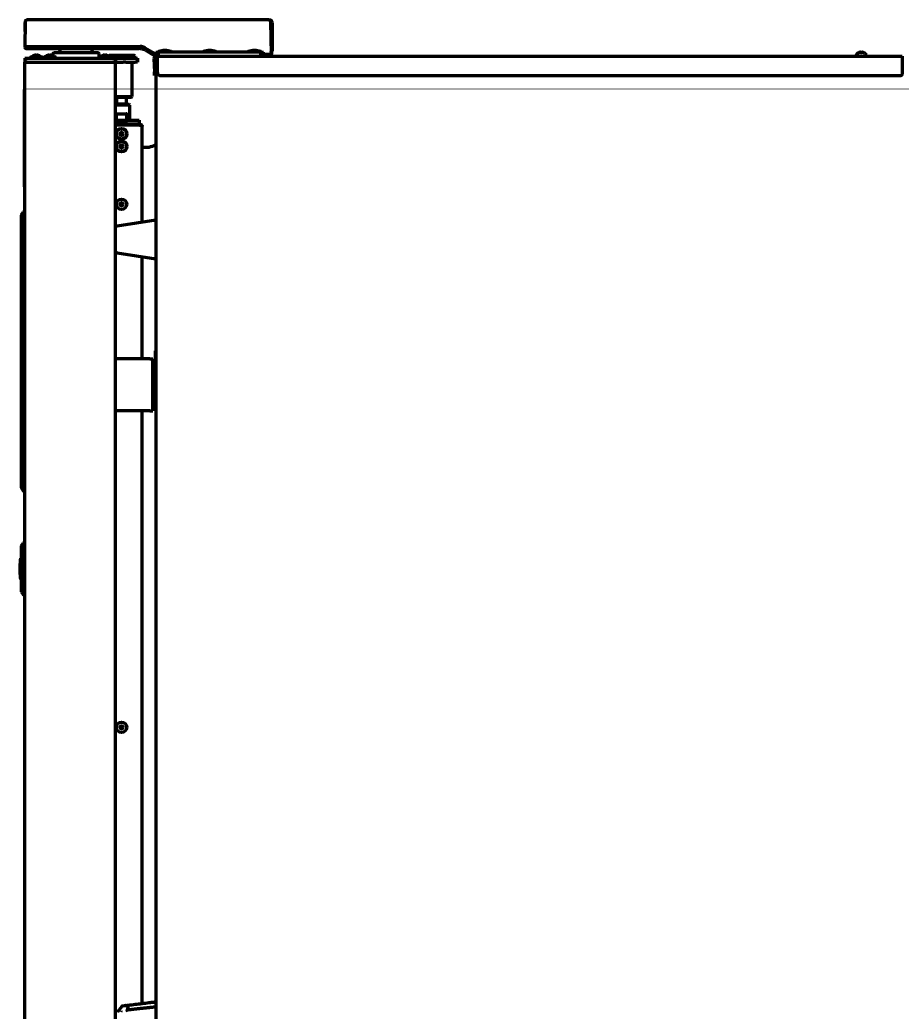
# Model space of a CAD drawing. Header units: inches. Extents: x -3022 to 7311, y 343 to 5680.
# Drawn here: x 862 to 1542, y 3187 to 3952 of the extents above; entities that cross this region are included whole.
import ezdxf

# ---------------------------------------------------------------- set-up
doc = ezdxf.new("R2010")
doc.units = ezdxf.units.IN

msp = doc.modelspace()

# ---------------------------------------------------------------- linework, layer by layer
at = {"linetype": 'Continuous', "lineweight": 70}
for p, q in [((866.48, 3950.02), (866.16, 3931.29)), ((866.36, 3949.79), (866.36, 3942.75)), ((955.02, 3951.79), (868.28, 3951.79)), ((959.01, 3951.79), (955.02, 3951.79)), ((965.69, 3951.79), (959.01, 3951.79)), ((969.7, 3951.79), (965.69, 3951.79)), ((1053.93, 3951.79), (969.7, 3951.79)), ((1056.16, 3925.29), (1055.73, 3950.02)), ((1055.96, 3949.79), (1055.96, 3936.75)), ((1056.76, 3949.79), (1056.76, 3929.54)), ((866.16, 3931.29), (866.17, 3930.77)), ((866.16, 3931.29), (867.16, 3931.29)), ((867.16, 3931.29), (955.02, 3931.29)), ((867.17, 3929.79), (954.09, 3929.79)), ((959.02, 3930.22), (965.7, 3926.36)), ((1056.76, 3929.54), (1056.76, 3927.54)), ((866.16, 3922.3), (868.16, 3922.3)), ((866.16, 3922.3), (866.16, 3919.3)), ((868.16, 3922.3), (934.16, 3922.3)), ((870.66, 3922.9), (870.66, 3922.7)), ((871.06, 3923.3), (879.26, 3923.3)), ((873.28, 3924.29), (873.28, 3924.27)), ((874.78, 3924.27), (874.78, 3924.67)), ((875.53, 3924.67), (875.53, 3924.27)), ((877.03, 3924.29), (877.03, 3924.27)), ((879.66, 3922.7), (879.66, 3922.9)), ((880.91, 3922.9), (880.91, 3922.7)), ((881.31, 3923.3), (889.51, 3923.3)), ((883.53, 3924.29), (883.53, 3924.27)), ((885.03, 3924.27), (885.03, 3924.67)), ((885.78, 3924.67), (885.78, 3924.27)), ((887.28, 3924.29), (887.28, 3924.27)), ((887.71, 3925.31), (887.69, 3924.02)), ((914.13, 3926.3), (888.71, 3926.3)), ((889.91, 3922.7), (889.91, 3922.9)), ((893.71, 3926.84), (893.72, 3926.3)), ((922.61, 3926.3), (914.13, 3926.3)), ((917.6, 3926.3), (917.61, 3926.84)), ((923.41, 3922.9), (923.41, 3922.7)), ((923.64, 3923.26), (923.61, 3925.31)), ((923.81, 3923.3), (932.01, 3923.3)), ((926.03, 3924.29), (926.03, 3924.27)), ((927.53, 3924.27), (927.53, 3924.67)), ((928.28, 3924.67), (928.28, 3924.27)), ((929.78, 3924.29), (929.78, 3924.27)), ((931.16, 3924.3), (930.91, 3924.05)), ((930.91, 3924.05), (930.91, 3923.3)), ((950.91, 3924.05), (930.91, 3924.05)), ((940.91, 3924.3), (931.16, 3924.3)), ((932.38, 3922.55), (950.91, 3922.55)), ((932.41, 3922.7), (932.41, 3922.9)), ((934.16, 3922.3), (936.16, 3922.3)), ((936.16, 3922.3), (942.09, 3922.3)), ((936.16, 3922.3), (936.16, 3919.3)), ((950.66, 3924.3), (940.91, 3924.3)), ((942.09, 3922.3), (944.09, 3922.3)), ((944.09, 3922.3), (951.16, 3922.3)), ((950.91, 3924.05), (950.66, 3924.3)), ((950.66, 3922.3), (950.91, 3922.55)), ((950.91, 3922.55), (950.91, 3924.05)), ((951.16, 3922.3), (953.16, 3922.3)), ((953.16, 3922.3), (953.16, 3919.3)), ((959.09, 3928.45), (965.21, 3924.91)), ((965.21, 3924.91), (966.46, 3924.19)), ((967.16, 3923.79), (967.16, 3926.79)), ((967.16, 3926.79), (969.16, 3926.79)), ((967.73, 3923.79), (967.16, 3923.79)), ((968.16, 3923.79), (967.73, 3923.79)), ((968.16, 3922.79), (967.73, 3922.79)), ((968.16, 3923.79), (1542.12, 3923.79)), ((968.16, 3923.79), (968.16, 3921.69)), ((969.16, 3927.17), (969.16, 3926.79)), ((1048.16, 3926.79), (969.16, 3926.79)), ((969.16, 3923.79), (969.16, 3926.79)), ((979.16, 3926.79), (979.16, 3927.17)), ((1003.66, 3927.17), (1003.66, 3926.79)), ((1013.66, 3926.79), (1013.66, 3927.17)), ((1038.16, 3927.17), (1038.16, 3926.79)), ((1048.16, 3926.79), (1048.16, 3927.17)), ((1048.16, 3926.79), (1050.16, 3926.79)), ((1048.16, 3923.79), (1048.16, 3926.79)), ((1050.16, 3923.79), (1050.16, 3926.79)), ((1050.16, 3925.29), (1055.16, 3925.29)), ((1056.16, 3925.29), (1055.16, 3925.29)), ((1056.12, 3927.54), (1056.76, 3927.54)), ((1056.16, 3926.29), (1056.14, 3927.54)), ((1056.15, 3924.77), (1056.16, 3925.29)), ((1056.15, 3924.77), (1056.16, 3925.29)), ((1056.16, 3927.06), (1056.16, 3926.29)), ((1056.16, 3926.28), (1056.16, 3926.29)), ((1056.16, 3925.29), (1056.16, 3925.29)), ((1506.62, 3924.39), (1506.62, 3924.19)), ((1508.32, 3926.24), (1508.32, 3926.27)), ((1512.92, 3926.27), (1512.92, 3926.24)), ((1514.62, 3924.19), (1514.62, 3924.39)), ((1542.12, 3923.79), (1542.12, 3921.69)), ((1542.12, 3922.69), (1542.15, 3922.69)), ((866.16, 3919.3), (866.16, 3919.29)), ((868.16, 3919.3), (866.16, 3919.3)), ((866.16, 3919.3), (868.16, 3919.3)), ((866.16, 2271.3), (866.16, 3919.3)), ((868.16, 3919.3), (934.16, 3919.3)), ((936.16, 3919.3), (934.16, 3919.3)), ((934.16, 3919.3), (936.16, 3919.3)), ((936.16, 3919.3), (942.09, 3919.3)), ((936.16, 2281.3), (936.16, 3919.3)), ((944.09, 3919.3), (942.09, 3919.3)), ((944.09, 3919.3), (951.16, 3919.3)), ((948.91, 3892.8), (948.91, 3919.3)), ((953.16, 3919.3), (951.16, 3919.3)), ((965.73, 3921.72), (966.08, 3911.8)), ((966.73, 3921.76), (967.08, 3911.83)), ((967.16, 3920.69), (967.16, 3920.74)), ((968.16, 3920.69), (967.16, 3920.69)), ((967.16, 3920.69), (967.16, 2255.49)), ((968.16, 3921.69), (968.16, 3911.79)), ((1542.12, 3921.69), (1542.12, 3909.79)), ((966.18, 3908.8), (966.08, 3911.8)), ((967.16, 3908.84), (966.18, 3908.8)), ((967.08, 3911.83), (967.16, 3909.49)), ((971.16, 3908.79), (1541.12, 3908.79)), ((866.16, 3898.15), (865.98, 3898.15)), ((936.16, 3892.8), (948.91, 3892.8)), ((936.16, 3892.3), (948.41, 3892.3)), ((936.81, 3892.3), (936.81, 3886.95)), ((944.61, 3886.95), (944.61, 3892.3)), ((948.41, 3892.3), (948.91, 3892.8)), ((940.71, 3886.45), (936.16, 3886.45)), ((940.71, 3885.95), (936.16, 3885.95)), ((936.81, 3886.95), (936.31, 3886.45)), ((940.71, 3886.95), (936.81, 3886.95)), ((944.61, 3886.95), (940.71, 3886.95)), ((946.71, 3886.45), (940.71, 3886.45)), ((947.21, 3885.95), (940.71, 3885.95)), ((945.11, 3886.45), (944.61, 3886.95)), ((947.21, 3885.95), (946.71, 3886.45)), ((947.21, 3874.45), (947.21, 3885.95)), ((936.56, 3878.95), (936.56, 3874.65)), ((937.06, 3879.45), (940.71, 3879.45)), ((940.71, 3879.45), (944.36, 3879.45)), ((944.86, 3874.65), (944.86, 3878.95)), ((866.16, 3874.48), (865.98, 3874.48)), ((866.16, 3874.47), (865.98, 3874.47)), ((866.16, 3874.47), (865.98, 3874.47)), ((866.16, 3874.46), (865.98, 3874.46)), ((866.16, 3874.45), (865.98, 3874.45)), ((866.16, 3874.39), (865.98, 3874.39)), ((866.16, 3874.38), (865.98, 3874.38)), ((866.16, 3874.38), (865.98, 3874.38)), ((865.98, 3868.3), (866.16, 3868.3)), ((866.16, 3871.68), (866.06, 3871.68)), ((936.16, 3874.45), (952.21, 3874.45)), ((954.21, 3871.45), (936.16, 3871.45)), ((953.94, 3870.65), (936.16, 3870.65)), ((938.01, 3872.85), (943.41, 3872.85)), ((952.21, 3874.45), (954.21, 3874.45)), ((954.5, 3870.65), (953.96, 3870.65)), ((954.21, 3874.45), (954.21, 3871.45)), ((956.65, 3796.02), (956.65, 3869.35)), ((866.16, 3865.56), (866.06, 3865.56)), ((866.16, 3860.65), (866.06, 3860.65)), ((865.98, 3846.88), (866.16, 3846.88)), ((865.98, 3846.87), (866.16, 3846.87)), ((865.98, 3846.86), (866.16, 3846.86)), ((865.98, 3823.23), (866.16, 3823.23)), ((863.66, 3799.8), (863.66, 3801.44)), ((863.66, 3592.8), (863.66, 3799.8)), ((863.74, 3801.72), (865.01, 3803.58)), ((866.16, 3803.8), (865.42, 3803.8)), ((937.34, 3792.97), (967.16, 3797.69)), ((937.34, 3772.41), (967.16, 3767.69)), ((956.65, 3690.68), (956.65, 3769.35)), ((966.86, 3656.79), (966.86, 3696.79)), ((967.16, 3696.79), (966.86, 3696.79)), ((962.64, 3690.7), (936.16, 3690.7)), ((962.64, 3690.7), (964.84, 3690.7)), ((964.84, 3650.7), (964.84, 3690.7)), ((967.16, 3656.79), (966.86, 3656.79)), ((962.64, 3650.7), (936.16, 3650.7)), ((956.65, 3194.01), (956.65, 3650.68)), ((962.64, 3650.7), (964.84, 3650.7)), ((863.66, 3591.15), (863.66, 3592.8)), ((863.74, 3590.87), (865.01, 3589.01)), ((866.16, 3588.8), (865.42, 3588.8)), ((863.74, 3546.72), (865.01, 3548.58)), ((865.42, 3548.8), (866.16, 3548.8)), ((863.66, 3544.55), (863.66, 3546.44)), ((863.66, 3513.05), (863.66, 3544.55)), ((862.41, 3532.11), (862.41, 3525.48)), ((862.66, 3536.05), (862.66, 3528.8)), ((863.16, 3536.3), (862.91, 3536.3)), ((862.66, 3528.8), (862.66, 3521.55)), ((862.91, 3521.3), (863.16, 3521.3)), ((863.66, 3511.15), (863.66, 3513.05)), ((863.74, 3510.87), (865.01, 3509.01)), ((865.42, 3508.8), (866.16, 3508.8)), ((940.89, 3191.77), (937.87, 3187.91)), ((941.55, 3192.15), (943.69, 3192.41)), ((945.93, 3192.39), (944.97, 3188.83)), ((966.72, 3191.21), (967.16, 3191.26))]:
    msp.add_line(p, q, dxfattribs=at)
for centre, radius in [((940.71, 3863.95), 4.25), ((940.71, 3863.95), 4), ((940.71, 3863.95), 1.25), ((940.71, 3863.95), 1.15), ((940.71, 3854.25), 4.25), ((940.71, 3854.25), 4), ((940.71, 3854.25), 1.25), ((940.71, 3854.25), 1.15), ((940.71, 3809.75), 4), ((940.71, 3809.75), 1.25), ((940.71, 3809.75), 1.15), ((940.71, 3406.75), 4), ((940.71, 3406.75), 1.25), ((940.71, 3406.75), 1.15)]:
    msp.add_circle(centre, radius, dxfattribs=at)
for centre, radius, start, end in [((868.28, 3949.99), 1.8, 90, 179), ((1053.93, 3949.99), 1.8, 1, 90), ((1054.96, 3949.79), 1.8, 0, 90), ((867.17, 3930.79), 1, 181, 270), ((890.71, 3926.79), 3, 1, 90), ((920.61, 3926.79), 3, 90, 179), ((871.06, 3922.9), 0.4, 90, 180), ((871.06, 3922.7), 0.4, 180, 270), ((875.16, 3921.05), 3.75, 120, 143.1301), ((875.16, 3921.05), 3.73, 103.56267, 120.16679), ((875.16, 3921.05), 3.25, 83.36926, 96.63074), ((875.16, 3921.05), 3.73, 59.83321, 76.43733), ((875.16, 3921.05), 3.75, 36.8699, 60), ((879.26, 3922.9), 0.4, 0, 90), ((879.26, 3922.7), 0.4, 270, 0), ((881.31, 3922.9), 0.4, 90, 180), ((881.31, 3922.7), 0.4, 180, 270), ((885.41, 3921.05), 3.75, 120, 143.1301), ((885.41, 3921.05), 3.73, 103.56267, 120.16679), ((885.41, 3921.05), 3.25, 83.36926, 96.63074), ((885.41, 3921.05), 3.73, 59.83321, 76.43733), ((885.41, 3921.05), 3.75, 36.8699, 60), ((888.71, 3925.3), 1, 90, 179), ((889.51, 3922.9), 0.4, 0, 90), ((889.51, 3922.7), 0.4, 270, 0), ((922.61, 3925.3), 1, 1, 90), ((923.15, 3922.8), 0.5, 270, 314.63266), ((923.81, 3922.9), 0.4, 90, 180), ((923.81, 3922.7), 0.4, 180, 270), ((927.91, 3921.05), 3.75, 120, 143.1301), ((927.91, 3921.05), 3.73, 103.56267, 120.16679), ((927.91, 3921.05), 3.25, 83.36926, 96.63074), ((927.91, 3921.05), 3.73, 59.83321, 76.43733), ((927.91, 3921.05), 3.75, 36.8699, 60), ((932.01, 3922.9), 0.4, 0, 90), ((932.01, 3922.7), 0.4, 270, 0), ((967.73, 3921.79), 2, 90, 182), ((967.73, 3921.79), 1, 90, 182), ((969.16, 3920.74), 2, 120.00094, 180), ((969.46, 3927.17), 0.3, 107.39077, 180), ((974.16, 3912.17), 16.03, 72.60923, 107.39077), ((978.86, 3927.17), 0.3, 0, 72.60923), ((1003.96, 3927.17), 0.3, 107.39077, 180), ((1008.66, 3912.17), 16.03, 72.60923, 107.39077), ((1013.36, 3927.17), 0.3, 0, 72.60923), ((1038.46, 3927.17), 0.3, 107.39077, 180), ((1043.16, 3912.17), 16.03, 72.60923, 107.39077), ((1047.86, 3927.17), 0.3, 0, 72.60923), ((1055.15, 3924.79), 1, 270, 359), ((1507.02, 3924.39), 0.4, 149.69882, 180), ((1507.02, 3924.19), 0.4, 180, 270), ((1510.82, 3922.17), 4.8, 121.58373, 149.69882), ((1510.62, 3922.49), 3.78, 90.00345, 97.60407), ((1510.62, 3922.49), 3.78, 82.39595, 89.99653), ((1510.42, 3922.17), 4.8, 30.30118, 58.41865), ((1514.22, 3924.19), 0.4, 270, 0), ((1514.22, 3924.39), 0.4, 0, 30.30118), ((937.06, 3878.95), 0.5, 90, 180), ((944.36, 3878.95), 0.5, 0, 90), ((936.76, 3874.65), 0.2, 180, 270), ((938.01, 3871.55), 1.3, 90, 174.78409), ((936.91, 3871.65), 0.2, 174.78409, 270), ((943.41, 3871.55), 1.3, 5.21591, 90), ((944.5, 3871.65), 0.2, 270, 5.21591), ((944.66, 3874.65), 0.2, 270, 0), ((953.94, 3866.65), 4, 76.89634, 90), ((959.91, 3867.34), 13.69, 256.22128, 301.95931), ((864.16, 3801.44), 0.5, 145.71312, 180), ((865.42, 3803.3), 0.5, 90, 145.71312), ((937.66, 3790.99), 2, 99, 138.59128), ((937.66, 3774.39), 2, 221.40872, 261), ((864.16, 3591.15), 0.5, 180, 214.28688), ((865.42, 3589.3), 0.5, 214.28688, 270), ((865.42, 3548.3), 0.5, 90, 145.71312), ((864.16, 3546.44), 0.5, 145.71312, 180), ((862.91, 3536.05), 0.25, 90, 180), ((863.16, 3536.8), 0.5, 270, 0), ((862.91, 3521.55), 0.25, 180, 270), ((863.16, 3520.8), 0.5, 0, 90), ((864.16, 3511.15), 0.5, 180, 214.28688), ((865.42, 3509.3), 0.5, 214.28688, 270), ((941.67, 3191.16), 1, 97, 142)]:
    msp.add_arc(centre, radius, start, end, dxfattribs=at)
for centre, major_axis, ratio, start_param, end_param in [((954.09, 3919.79), (0, 10), 1, 6.197847, 6.283185), ((955.12, -19330.54), (0, 23261.84), 0.017452, 6.273577, 6.283427), ((874.53, 3921.05), (0, -3.64), 0.707107, 3.044426, 3.23876), ((875.78, 3921.05), (0, 3.64), 0.707107, 6.186018, 6.380352), ((884.78, 3921.05), (0, -3.64), 0.707107, 3.044426, 3.23876), ((886.03, 3921.05), (0, 3.64), 0.707107, 6.186018, 6.380352), ((927.28, 3921.05), (0, -3.64), 0.707107, 3.044426, 3.23876), ((928.53, 3921.05), (0, 3.64), 0.707107, 6.186018, 6.380352), ((954.09, 3919.79), (-8.81, 4.73), 1, 4.681794, 4.738842), ((1089.82, 2002.05), (-33.6, 1928.5), 0.001054, 0.053768, 0.060437), ((1089.18, 2038.84), (-32.96, 1891.68), 0.001054, 0.053972, 0.060425), ((971.16, 3911.79), (3, 0), 0.99863, 3.141593, 4.712389), ((1541.12, 3909.79), (1, 0), 0.99863, 4.712389, 6.283185), ((938.66, 3187.3), (-0.123, 0.992), 1, 0.783816, 1.428925), ((941.28, 3187.62), (0.12, -0.993), 0.961409, 3.928968, 4.596933)]:
    msp.add_ellipse(centre, major_axis=major_axis, ratio=ratio, start_param=start_param, end_param=end_param, dxfattribs=at)
for points, knots in [([(954.94, 3929.76), (955.26, 3929.73), (955.57, 3929.69), (956.2, 3929.57), (956.81, 3929.43), (957.41, 3929.23), (958.01, 3929), (958.3, 3928.87), (958.58, 3928.72)], [0, 0, 0, 0, 0.25, 0.25, 0.5, 0.75, 0.75, 1, 1, 1, 1]), ([(965.7, 3926.37), (966.01, 3926.2), (966.33, 3926.05), (966.8, 3925.85), (966.96, 3925.79), (967.12, 3925.73)], [0, 0, 0, 0, 0.670691, 0.670691, 1, 1, 1, 1]), ([(966.46, 3924.19), (966.52, 3924.16), (966.58, 3924.13), (966.69, 3924.07), (966.75, 3924.05), (966.93, 3923.97), (967.04, 3923.93), (967.15, 3923.9)], [0, 0, 0, 0, 0.260977, 0.260977, 0.521955, 0.521955, 1, 1, 1, 1]), ([(1056.12, 3927.5), (1056.12, 3927.49), (1056.12, 3927.47), (1056.12, 3927.41), (1056.12, 3927.32), (1056.12, 3927.24), (1056.12, 3927.21)], [0, 0, 0, 0, 0.093844, 0.093844, 0.546922, 1, 1, 1, 1]), ([(1056.16, 3926.29), (1056.16, 3926.22), (1056.16, 3926.15), (1056.16, 3926.02), (1056.16, 3925.96), (1056.16, 3925.87), (1056.16, 3925.84), (1056.16, 3925.78), (1056.16, 3925.75), (1056.16, 3925.67), (1056.16, 3925.61), (1056.16, 3925.52), (1056.16, 3925.48), (1056.16, 3925.42), (1056.16, 3925.4), (1056.16, 3925.38), (1056.16, 3925.37), (1056.16, 3925.36), (1056.16, 3925.35), (1056.16, 3925.32), (1056.16, 3925.3), (1056.16, 3925.29), (1056.16, 3925.29), (1056.16, 3925.29), (1056.16, 3925.3), (1056.16, 3925.3)], [0, 0, 0, 0, 0.125, 0.125, 0.25, 0.25, 0.3125, 0.3125, 0.375, 0.375, 0.5, 0.5, 0.625, 0.625, 0.6875, 0.6875, 0.71875, 0.71875, 0.75, 0.75, 0.875, 0.875, 0.9375, 0.9375, 1, 1, 1, 1]), ([(1510.12, 3926.24), (1510.12, 3926.36), (1510.12, 3926.47), (1510.12, 3926.61), (1510.12, 3926.65), (1510.12, 3926.72), (1510.12, 3926.76), (1510.12, 3926.79)], [0, 0, 0, 0, 0.5, 0.5, 0.75, 0.75, 1, 1, 1, 1]), ([(1512.92, 3926.24), (1512.72, 3926.36), (1512.51, 3926.47), (1512.18, 3926.61), (1512.07, 3926.65), (1511.85, 3926.72), (1511.74, 3926.76), (1511.62, 3926.79)], [0, 0, 0, 0, 0.5, 0.5, 0.75, 0.75, 1, 1, 1, 1]), ([(954.85, 3871.45), (954.85, 3871.45), (954.87, 3871.45), (954.89, 3871.44), (954.91, 3871.44), (954.93, 3871.44), (954.96, 3871.44), (954.98, 3871.44), (955, 3871.44), (955.02, 3871.44), (955.04, 3871.43), (955.06, 3871.43), (955.08, 3871.43), (955.11, 3871.43), (955.13, 3871.42), (955.15, 3871.42), (955.17, 3871.42), (955.19, 3871.41), (955.21, 3871.41), (955.23, 3871.4), (955.26, 3871.4), (955.28, 3871.39), (955.3, 3871.39), (955.32, 3871.38), (955.34, 3871.38), (955.36, 3871.37), (955.38, 3871.36), (955.4, 3871.36), (955.42, 3871.35), (955.44, 3871.34), (955.46, 3871.34), (955.48, 3871.33), (955.55, 3871.3), (955.67, 3871.25), (955.81, 3871.17), (955.95, 3871.07), (956.08, 3870.96), (956.2, 3870.84), (956.3, 3870.71), (956.4, 3870.56), (956.46, 3870.45), (956.49, 3870.37), (956.51, 3870.33), (956.53, 3870.29), (956.54, 3870.24), (956.56, 3870.2), (956.57, 3870.16), (956.58, 3870.12), (956.59, 3870.08), (956.6, 3870.04), (956.61, 3870), (956.62, 3869.95), (956.63, 3869.91), (956.63, 3869.87), (956.64, 3869.83), (956.64, 3869.8), (956.64, 3869.77), (956.64, 3869.76)], [0, 0, 0, 0, 0.007484, 0.014972, 0.022464, 0.029959, 0.037458, 0.044961, 0.052467, 0.059978, 0.067492, 0.075011, 0.082534, 0.09006, 0.097592, 0.105127, 0.112667, 0.120211, 0.12776, 0.135313, 0.142871, 0.150434, 0.158001, 0.165574, 0.173151, 0.180733, 0.188321, 0.195913, 0.20351, 0.211113, 0.218721, 0.226335, 0.233954, 0.295902, 0.356772, 0.416603, 0.475435, 0.53847, 0.601717, 0.665229, 0.729059, 0.746829, 0.764482, 0.782018, 0.79944, 0.816747, 0.833943, 0.851027, 0.868001, 0.884866, 0.901624, 0.918277, 0.934825, 0.951269, 0.967612, 0.983856, 1, 1, 1, 1]), ([(955.48, 3870.42), (955.47, 3870.43), (955.42, 3870.47), (955.34, 3870.51), (955.28, 3870.55), (955.24, 3870.57), (955.23, 3870.57), (955.21, 3870.58), (955.2, 3870.58), (955.19, 3870.59), (955.17, 3870.59), (955.16, 3870.6), (955.14, 3870.6), (955.13, 3870.6), (955.12, 3870.61), (955.1, 3870.61), (955.09, 3870.62), (955.08, 3870.62), (955.06, 3870.62), (955.05, 3870.63), (955.03, 3870.63), (955.02, 3870.63), (955, 3870.63), (954.99, 3870.64), (954.98, 3870.64), (954.96, 3870.64), (954.95, 3870.64), (954.93, 3870.64), (954.92, 3870.64), (954.9, 3870.64), (954.89, 3870.64), (954.88, 3870.65), (954.86, 3870.65), (954.85, 3870.65), (954.85, 3870.65)], [0, 0, 0, 0, 0.110197, 0.261293, 0.412933, 0.43372, 0.454462, 0.47516, 0.495815, 0.516427, 0.536997, 0.557525, 0.578013, 0.59846, 0.618868, 0.639237, 0.659567, 0.679861, 0.700117, 0.720337, 0.740522, 0.760671, 0.780787, 0.800869, 0.820918, 0.840935, 0.860921, 0.880876, 0.900801, 0.920696, 0.940564, 0.960403, 0.980215, 1, 1, 1, 1]), ([(956.64, 3869.47), (956.64, 3869.48), (956.64, 3869.49), (956.64, 3869.5), (956.64, 3869.52), (956.64, 3869.53), (956.63, 3869.55), (956.63, 3869.56), (956.63, 3869.57), (956.63, 3869.59), (956.62, 3869.6), (956.62, 3869.62), (956.61, 3869.63), (956.61, 3869.64), (956.6, 3869.66), (956.6, 3869.67), (956.59, 3869.68), (956.59, 3869.7), (956.58, 3869.71), (956.58, 3869.72), (956.57, 3869.74), (956.56, 3869.75), (956.56, 3869.76), (956.55, 3869.78), (956.54, 3869.79), (956.54, 3869.8), (956.53, 3869.81), (956.52, 3869.83), (956.51, 3869.84), (956.5, 3869.85), (956.49, 3869.86), (956.48, 3869.88), (956.47, 3869.89), (956.46, 3869.9), (956.45, 3869.91), (956.44, 3869.92), (956.43, 3869.94), (956.42, 3869.95), (956.4, 3869.96), (956.39, 3869.97), (956.38, 3869.98), (956.37, 3869.99), (956.35, 3870.01), (956.34, 3870.02), (956.33, 3870.03), (956.31, 3870.04), (956.3, 3870.05), (956.28, 3870.06), (956.27, 3870.07), (956.25, 3870.08), (956.23, 3870.09), (956.22, 3870.1), (956.2, 3870.11), (956.18, 3870.12), (956.17, 3870.13), (956.15, 3870.14), (956.13, 3870.15), (956.11, 3870.16), (956.09, 3870.17), (956.07, 3870.19), (956.05, 3870.2), (956.02, 3870.21), (955.99, 3870.22), (955.96, 3870.24), (955.93, 3870.25), (955.9, 3870.26), (955.87, 3870.28), (955.84, 3870.29), (955.81, 3870.3), (955.78, 3870.31), (955.75, 3870.32), (955.71, 3870.33), (955.68, 3870.35), (955.64, 3870.36), (955.61, 3870.37), (955.58, 3870.38), (955.54, 3870.39), (955.5, 3870.4), (955.47, 3870.41), (955.43, 3870.42), (955.39, 3870.43), (955.36, 3870.44), (955.32, 3870.45), (955.28, 3870.46), (955.24, 3870.46), (955.2, 3870.47), (955.17, 3870.48), (955.13, 3870.49), (955.09, 3870.5), (955.05, 3870.51), (955.01, 3870.51), (954.97, 3870.52), (954.93, 3870.53), (954.89, 3870.53), (954.86, 3870.54), (954.85, 3870.54)], [0, 0, 0, 0, 0.00864, 0.01729, 0.02595, 0.034622, 0.043304, 0.051998, 0.060703, 0.069419, 0.078148, 0.086888, 0.095641, 0.104406, 0.113184, 0.121974, 0.130778, 0.139594, 0.148424, 0.157268, 0.166125, 0.174996, 0.183882, 0.192781, 0.201696, 0.210624, 0.219568, 0.228527, 0.237501, 0.24649, 0.255496, 0.264516, 0.273553, 0.282606, 0.291675, 0.300761, 0.309863, 0.318983, 0.328119, 0.337273, 0.346443, 0.355632, 0.364838, 0.374062, 0.383304, 0.392564, 0.401842, 0.41114, 0.420455, 0.42979, 0.439144, 0.448516, 0.457909, 0.46732, 0.476752, 0.486203, 0.495674, 0.505165, 0.514677, 0.524209, 0.537545, 0.550891, 0.564248, 0.577616, 0.590997, 0.604389, 0.617794, 0.631212, 0.644644, 0.658089, 0.671549, 0.685024, 0.698514, 0.71202, 0.725542, 0.73908, 0.752635, 0.766208, 0.779798, 0.793407, 0.807034, 0.820681, 0.834346, 0.848032, 0.861738, 0.875464, 0.889212, 0.902981, 0.916772, 0.930585, 0.944421, 0.95828, 0.972163, 0.986069, 1, 1, 1, 1]), ([(956.65, 3869.34), (956.65, 3869.37), (956.65, 3869.39), (956.65, 3869.43), (956.65, 3869.45), (956.64, 3869.47)], [0, 0, 0, 0, 0.5, 0.5, 1, 1, 1, 1]), ([(862.68, 3533.11), (862.63, 3533.03), (862.59, 3532.96), (862.53, 3532.8), (862.5, 3532.71), (862.47, 3532.61), (862.47, 3532.59), (862.46, 3532.54), (862.45, 3532.52), (862.44, 3532.46), (862.43, 3532.42), (862.41, 3532.28), (862.41, 3532.2), (862.41, 3532.11)], [0, 0, 0, 0, 0.25, 0.25, 0.5, 0.5, 0.5625, 0.5625, 0.625, 0.625, 0.75, 0.75, 1, 1, 1, 1]), ([(862.41, 3525.48), (862.41, 3525.44), (862.41, 3525.39), (862.41, 3525.31), (862.42, 3525.26), (862.44, 3525.13), (862.45, 3525.05), (862.49, 3524.92), (862.5, 3524.88), (862.52, 3524.82), (862.53, 3524.8), (862.54, 3524.76), (862.55, 3524.74), (862.59, 3524.64), (862.63, 3524.56), (862.68, 3524.48)], [0, 0, 0, 0, 0.125, 0.125, 0.25, 0.25, 0.5, 0.5, 0.625, 0.625, 0.6875, 0.6875, 0.75, 0.75, 1, 1, 1, 1]), ([(943.69, 3192.41), (943.66, 3192.41), (943.63, 3192.4), (943.58, 3192.39), (943.57, 3192.39), (943.54, 3192.38), (943.52, 3192.37), (943.45, 3192.35), (943.39, 3192.32), (943.28, 3192.26), (943.18, 3192.18), (943.09, 3192.09), (943.05, 3192.04)], [0, 0, 0, 0, 0.125, 0.125, 0.1875, 0.1875, 0.25, 0.25, 0.5, 0.5, 0.75, 1, 1, 1, 1]), ([(943.69, 3192.41), (943.7, 3192.41), (943.7, 3192.41), (943.71, 3192.41), (943.71, 3192.41), (943.73, 3192.41), (943.76, 3192.42), (943.79, 3192.42), (943.87, 3192.43), (943.93, 3192.44), (944.01, 3192.45), (944.03, 3192.45), (944.07, 3192.46), (944.12, 3192.46), (944.19, 3192.47), (944.31, 3192.49), (944.41, 3192.5), (944.53, 3192.51), (944.56, 3192.52), (944.61, 3192.52), (944.69, 3192.53), (944.83, 3192.55), (944.94, 3192.56), (945.03, 3192.57), (945.06, 3192.58), (945.12, 3192.59), (945.15, 3192.59), (945.3, 3192.61), (945.42, 3192.62), (945.61, 3192.65), (945.68, 3192.65), (945.77, 3192.67), (945.82, 3192.67), (945.87, 3192.68), (945.9, 3192.68), (945.92, 3192.68), (945.94, 3192.69)], [0, 0, 0, 0, 0.015625, 0.015625, 0.03125, 0.03125, 0.0625, 0.125, 0.125, 0.25, 0.25, 0.28125, 0.28125, 0.3125, 0.375, 0.375, 0.5, 0.5, 0.53125, 0.53125, 0.5625, 0.625, 0.6875, 0.6875, 0.71875, 0.71875, 0.75, 0.75, 0.875, 0.875, 0.9375, 0.9375, 0.96875, 0.984375, 0.984375, 1, 1, 1, 1]), ([(944.88, 3188.82), (944.89, 3188.82), (944.91, 3188.82), (944.92, 3188.82), (944.94, 3188.83), (944.95, 3188.83), (944.96, 3188.83), (944.96, 3188.83), (944.97, 3188.83), (944.97, 3188.83)], [0, 0, 0, 0, 0.237746, 0.498959, 0.599315, 0.699436, 0.799484, 0.899619, 1, 1, 1, 1]), ([(944.88, 3188.82), (944.89, 3188.78), (944.91, 3188.73), (944.93, 3188.62), (944.95, 3188.57), (944.97, 3188.45), (944.99, 3188.39), (945.02, 3188.26), (945.03, 3188.2), (945.05, 3188.13)], [0, 0, 0, 0, 0.25, 0.25, 0.5, 0.5, 0.75, 0.75, 1, 1, 1, 1]), ([(966.72, 3191.21), (966.58, 3191.19), (966.29, 3191.16), (965.86, 3191.12), (965.43, 3191.07), (965.01, 3191.03), (964.58, 3190.98), (964.15, 3190.94), (963.72, 3190.9), (963.3, 3190.85), (962.87, 3190.81), (962.45, 3190.76), (962.03, 3190.72), (961.6, 3190.67), (961.18, 3190.63), (960.76, 3190.59), (960.34, 3190.54), (959.92, 3190.5), (959.5, 3190.46), (959.08, 3190.41), (958.66, 3190.37), (958.25, 3190.32), (957.83, 3190.28), (957.41, 3190.24), (957, 3190.19), (956.58, 3190.15), (956.17, 3190.11), (955.71, 3190.06), (955.2, 3190), (954.63, 3189.94), (954.04, 3189.88), (953.43, 3189.81), (952.82, 3189.74), (952.18, 3189.67), (951.53, 3189.6), (950.86, 3189.52), (950.18, 3189.45), (949.49, 3189.37), (948.77, 3189.28), (948.04, 3189.2), (947.3, 3189.11), (946.54, 3189.02), (945.76, 3188.93), (945.24, 3188.87), (944.97, 3188.84)], [0, 0, 0, 0, 0.019778, 0.039524, 0.059237, 0.078919, 0.098568, 0.118184, 0.137769, 0.157321, 0.176842, 0.19633, 0.215785, 0.235209, 0.2546, 0.273959, 0.293286, 0.31258, 0.331843, 0.351073, 0.370271, 0.389436, 0.40857, 0.427671, 0.44674, 0.465776, 0.484781, 0.503753, 0.5293, 0.555576, 0.582581, 0.610315, 0.638778, 0.66797, 0.697892, 0.728543, 0.759923, 0.792032, 0.82487, 0.858438, 0.892734, 0.92776, 0.963516, 1, 1, 1, 1]), ([(945.93, 3192.39), (945.92, 3192.44), (945.92, 3192.48), (945.92, 3192.53), (945.92, 3192.56), (945.92, 3192.58), (945.92, 3192.59), (945.92, 3192.6), (945.92, 3192.63), (945.92, 3192.65), (945.93, 3192.67), (945.93, 3192.68), (945.93, 3192.68), (945.93, 3192.68), (945.93, 3192.68), (945.93, 3192.69), (945.93, 3192.69), (945.94, 3192.69), (945.94, 3192.69)], [0, 0, 0, 0, 0.25, 0.25, 0.375, 0.4375, 0.4375, 0.5, 0.5, 0.75, 0.75, 0.875, 0.9375, 0.9375, 0.953125, 0.953125, 0.96875, 1, 1, 1, 1]), ([(945.94, 3192.69), (947.7, 3192.9), (949.47, 3193.12), (953.01, 3193.55), (954.78, 3193.77), (958.31, 3194.21), (960.08, 3194.42), (962.74, 3194.75), (963.62, 3194.86), (965.39, 3195.07), (966.27, 3195.18), (967.16, 3195.29)], [0, 0, 0, 0, 0.25, 0.25, 0.5, 0.5, 0.75, 0.75, 0.875, 0.875, 1, 1, 1, 1]), ([(967.16, 3195.29), (967.16, 3195.29), (967.16, 3195.26), (967.16, 3195.07), (967.16, 3194.68), (967.16, 3194.14), (967.16, 3193.44), (967.16, 3192.65), (967.16, 3191.96), (967.16, 3191.44), (967.16, 3191.26)], [0, 0, 0, 0, 0.079794, 0.247104, 0.330759, 0.49807, 0.66538, 0.749035, 0.916345, 1, 1, 1, 1])]:
    msp.add_open_spline(points, degree=3, knots=knots, dxfattribs=at)
for points, degree in [([(1509.62, 3926.79), (1509.57, 3926.77), (1509.46, 3926.74), (1509.3, 3926.69), (1509.14, 3926.64), (1508.98, 3926.58), (1508.83, 3926.51), (1508.68, 3926.43), (1508.51, 3926.35), (1508.39, 3926.28), (1508.32, 3926.24)], 3), ([(1510.12, 3926.79), (1510.1, 3926.79), (1510.05, 3926.8), (1509.98, 3926.8), (1509.91, 3926.8), (1509.84, 3926.8), (1509.77, 3926.8), (1509.69, 3926.8), (1509.65, 3926.79), (1509.62, 3926.79)], 3), ([(1511.62, 3926.79), (1511.6, 3926.79), (1511.55, 3926.8), (1511.47, 3926.8), (1511.4, 3926.8), (1511.33, 3926.8), (1511.26, 3926.8), (1511.19, 3926.8), (1511.15, 3926.79), (1511.12, 3926.79)], 3), ([(1511.12, 3926.79), (1511.12, 3926.77), (1511.12, 3926.74), (1511.12, 3926.69), (1511.12, 3926.64), (1511.12, 3926.58), (1511.12, 3926.51), (1511.12, 3926.43), (1511.12, 3926.35), (1511.12, 3926.28), (1511.12, 3926.24)], 3), ([(954.21, 3871.45), (954.43, 3871.45), (954.64, 3871.45), (954.85, 3871.45)], 3), ([(954.5, 3870.65), (954.4, 3870.91), (954.31, 3871.18), (954.21, 3871.45)], 3), ([(954.85, 3870.65), (954.73, 3870.65), (954.61, 3870.65), (954.5, 3870.65)], 3), ([(955.84, 3869.71), (956.11, 3869.72), (956.38, 3869.74), (956.64, 3869.76)], 3), ([(956.65, 3869.59), (955.85, 3869.61)], 1), ([(956.65, 3869.59), (956.65, 3869.64), (956.65, 3869.7), (956.64, 3869.76)], 3)]:
    msp.add_open_spline(points, degree=degree, dxfattribs=at)
msp.add_rational_spline([(866.06, 3823.23), (866.06, 3823.23), (866.06, 3823.23), (866.06, 3823.23), (866.06, 3823.24), (866.06, 3823.25), (866.06, 3823.27), (866.06, 3823.32), (866.06, 3823.35), (866.06, 3823.45), (866.06, 3823.51), (866.06, 3824), (866.06, 3824.78), (866.06, 3826.95), (866.06, 3828.4), (866.06, 3831.89), (866.06, 3833.91), (866.06, 3836.31), (866.06, 3838.33), (866.06, 3840.85), (866.06, 3844.15), (866.06, 3844.47), (866.06, 3845.29), (866.06, 3845.78), (866.06, 3846.76), (866.06, 3847.26), (866.06, 3848.08), (866.06, 3848.41), (866.06, 3849.66), (866.06, 3850.62), (866.06, 3852.5), (866.06, 3853.43), (866.06, 3854.4), (866.06, 3855.3), (866.06, 3856.23), (866.06, 3857.19), (866.06, 3858.14), (866.06, 3859.11), (866.06, 3860.09), (866.06, 3861.17), (866.06, 3862.25), (866.06, 3863.32), (866.06, 3864.4), (866.06, 3865.46), (866.06, 3866.49), (866.06, 3867.57), (866.06, 3868.62), (866.06, 3869.61), (866.06, 3870.7), (866.06, 3871.75), (866.06, 3873.11), (866.06, 3873.46), (866.06, 3874.26), (866.06, 3874.71), (866.06, 3875.61), (866.06, 3876.05), (866.06, 3876.85), (866.06, 3877.19), (866.06, 3880.21), (866.06, 3882.51), (866.06, 3884.38), (866.06, 3886.6), (866.06, 3888.51), (866.06, 3891.88), (866.06, 3893.32), (866.06, 3895.63), (866.06, 3896.54), (866.06, 3897.25), (866.06, 3897.33), (866.06, 3897.5), (866.06, 3897.57), (866.06, 3897.71), (866.06, 3897.78), (866.06, 3897.9), (866.06, 3897.95), (866.06, 3898.01)], [0.500003678, 0.500003678728, 0.500003679456, 0.500002097056, 0.500002097056, 0.499986947081, 0.499986947081, 0.499979608822, 0.499979608822, 0.499997302433, 0.499997302433, 0.499558871273, 0.499558871273, 0.499287829862, 0.499287829862, 0.499109929169, 0.499109929169, 0.500003680185, 0.497471929658, 0.497471929658, 0.499762034183, 0.499762034183, 0.499975946134, 0.499975946134, 0.499977921886, 0.499977921886, 0.499631917112, 0.499631917112, 0.49944898704, 0.49944898704, 0.498931840545, 0.498931840545, 0.500003680185, 0.498759302358, 0.498759302358, 0.500003680185, 0.498753551362, 0.498753551362, 0.500003680185, 0.498357304212, 0.498357304212, 0.500003680185, 0.498435704494, 0.498435704494, 0.500003680185, 0.49863329398, 0.49863329398, 0.500003680185, 0.499218488989, 0.499218488989, 0.499765925558, 0.499765925558, 0.499959205342, 0.499959205342, 0.499958724923, 0.499958724923, 0.499847369961, 0.499847369961, 0.497767671046, 0.497767671046, 0.500003680185, 0.499194279285, 0.499194279285, 0.499354848193, 0.499354848193, 0.4996055757, 0.4996055757, 0.499994627424, 0.499994627424, 0.499995368253, 0.499995368253, 0.499996135884, 0.499996135884, 0.499998773272, 0.499998773272, 0.500003680185], degree=3, knots=[0, 0, 0, 0, 0.00001, 0.00001, 0.021388, 0.021388, 0.035559, 0.035559, 0.048322, 0.048322, 0.064303, 0.064303, 0.166104, 0.166104, 0.260236, 0.260236, 0.343676, 0.343676, 0.343676, 0.413933, 0.413933, 0.421139, 0.421139, 0.431627, 0.431627, 0.441995, 0.441995, 0.448475, 0.448475, 0.465927, 0.465927, 0.481582, 0.481582, 0.481582, 0.496322, 0.496322, 0.496322, 0.511087, 0.511087, 0.511087, 0.527545, 0.527545, 0.527545, 0.544191, 0.544191, 0.544191, 0.56187, 0.56187, 0.56187, 0.581316, 0.581316, 0.58852, 0.58852, 0.598115, 0.598115, 0.607906, 0.607906, 0.61584, 0.61584, 0.680367, 0.680367, 0.680367, 0.757168, 0.757168, 0.84399, 0.84399, 0.938294, 0.938294, 0.952933, 0.952933, 0.967784, 0.967784, 0.983314, 0.983314, 1, 1, 1, 1], dxfattribs=at)

doc.saveas('drawing.dxf')
